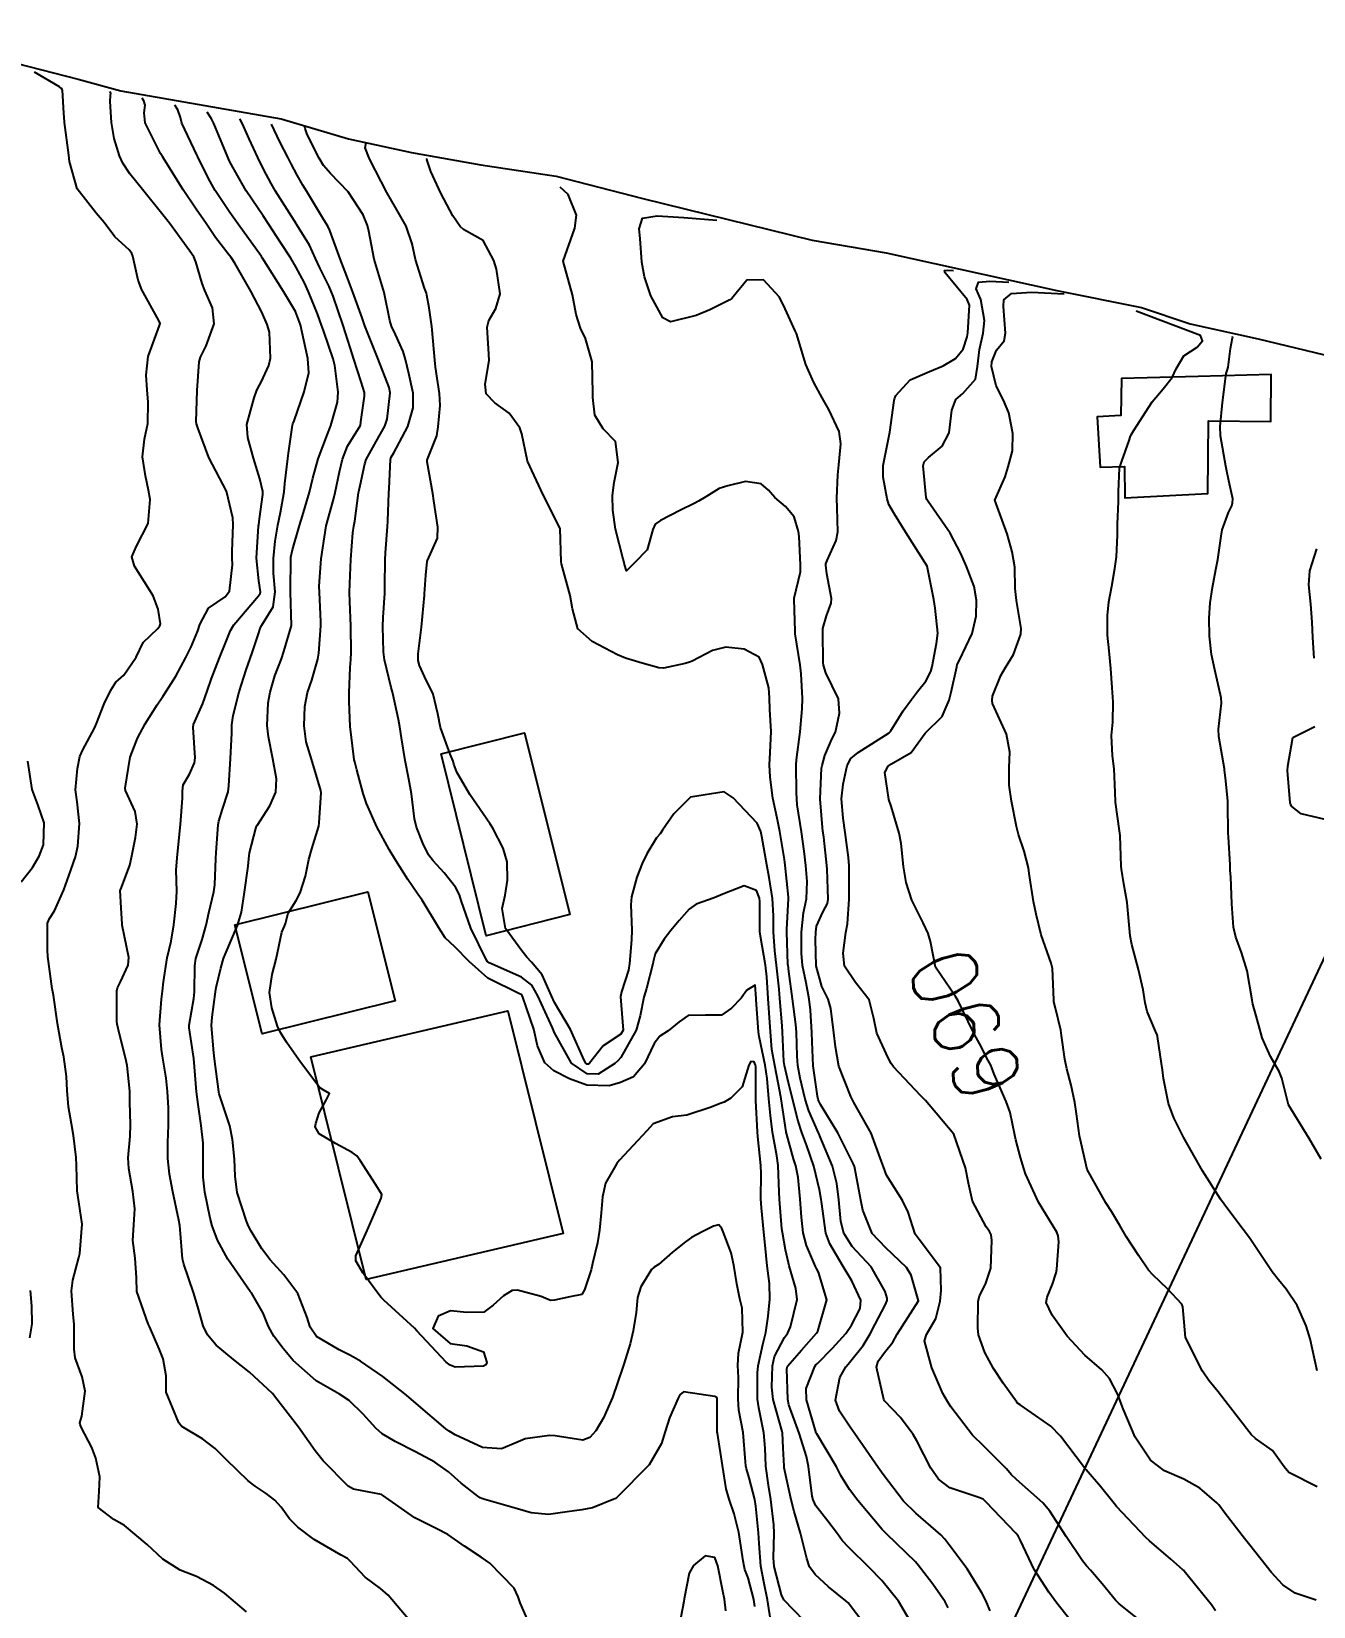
# Model space of a CAD drawing. Header units: metres. Extents: x 292545 to 299085, y 7450245 to 7463078.
# Drawn here: x 294320.8 to 294397.5, y 7462880.9 to 7462975.2 of the extents above; entities that cross this region are included whole.
import ezdxf
from ezdxf.enums import TextEntityAlignment as Align

# ---------------------------------------------------------------- set-up
doc = ezdxf.new("R2010")
doc.units = ezdxf.units.M
doc.linetypes.add('CONTINUO', pattern=[0])
for name, color, linetype in [('Area', 45, 'Continuous'), ('Cotas', 45, 'Continuous'), ('Curvas de Nivel 1m', 11, 'Continuous'), ('Curvas de Nivel 5m', 15, 'Continuous'), ('Edificações', 30, 'Continuous'), ('TEXTO', 45, 'Continuous')]:
    doc.layers.add(name, color=color, linetype=linetype)
doc.styles.add('Style-STANDARD', font='STANDARD.shx')

msp = doc.modelspace()

# ---------------------------------------------------------------- linework, layer by layer
at = {"layer": 'Area'}
msp.add_polyline3d([(294312.422, 7462975.168, 682.785), (294323.569, 7462972.321, 681.556), (294326.113, 7462971.622, 685.704), (294335.716, 7462969.943, 690.825), (294339.75, 7462968.743, 693.686), (294343.506, 7462967.919, 688.724), (294347.668, 7462967.176, 686.043), (294352.173, 7462966.496, 686.904), (294357.372, 7462965.171, 687.955), (294367.499, 7462962.678, 688.274), (294371.928, 7462961.917, 688.694), (294382.145, 7462959.665, 691.824), (294387.219, 7462958.642, 692.166), (294390.123, 7462957.653, 693.816), (294394.2, 7462956.768, 695.415), (294398.169, 7462955.803, 693.973)], dxfattribs=at)
at = {"layer": 'Curvas de Nivel 1m', "flags": 128}
for points, elevation in [([(294333.642, 7462880.54), (294332.316, 7462881.643), (294331.657, 7462882.103), (294330.648, 7462882.65), (294329.666, 7462883.032), (294328.625, 7462883.69), (294327.686, 7462884.57), (294326.341, 7462885.714), (294325.706, 7462886.061), (294324.77, 7462886.791), (294324.828, 7462887.733), (294324.854, 7462888.615), (294324.612, 7462889.737), (294324.387, 7462890.368), (294323.771, 7462891.549), (294323.679, 7462891.751), (294323.669, 7462891.856), (294323.778, 7462892.254), (294323.983, 7462893.747), (294323.806, 7462894.599), (294323.386, 7462895.754), (294323.326, 7462896.257), (294323.322, 7462897.755), (294323.271, 7462898.334), (294323.171, 7462899.757), (294323.243, 7462900.386), (294323.608, 7462901.753), (294323.655, 7462901.993), (294323.793, 7462903.751), (294323.785, 7462903.881), (294323.498, 7462905.747), (294323.467, 7462907.256), (294323.449, 7462907.748), (294323.28, 7462909.054), (294323.16, 7462909.752), (294322.975, 7462910.779), (294322.897, 7462911.757), (294322.862, 7462912.598), (294322.704, 7462913.76), (294322.588, 7462914.311), (294322.322, 7462915.766), (294322.078, 7462917.458), (294322.027, 7462917.771), (294322.013, 7462917.841), (294321.756, 7462919.773), (294321.727, 7462920.156), (294321.73, 7462921.774), (294321.851, 7462922.058), (294322.14, 7462922.519), (294322.705, 7462923.762), (294323.008, 7462924.603), (294323.397, 7462925.752), (294323.547, 7462926.385), (294323.645, 7462927.748), (294323.503, 7462929.037), (294323.412, 7462929.752), (294323.516, 7462931.031), (294323.669, 7462931.749), (294323.835, 7462932.161), (294324.261, 7462932.925), (294324.547, 7462933.459), (294324.657, 7462933.736), (294325.112, 7462934.905), (294325.519, 7462935.728), (294325.825, 7462936.2), (294326.302, 7462936.629), (294327.033, 7462937.709), (294327.445, 7462938.584), (294328.339, 7462939.419), (294328.459, 7462939.571), (294328.485, 7462939.689), (294328.352, 7462940.572), (294328.043, 7462941.378), (294327.848, 7462941.698), (294326.938, 7462943.159), (294326.769, 7462943.714), (294327.045, 7462944.356), (294327.763, 7462945.7), (294327.879, 7462947.15), (294327.771, 7462947.7), (294327.594, 7462948.554), (294327.415, 7462949.706), (294327.525, 7462950.756), (294327.727, 7462951.701), (294327.762, 7462952.967), (294327.689, 7462953.702), (294327.629, 7462954.591), (294327.745, 7462955.702), (294328.429, 7462957.569), (294328.465, 7462957.691), (294328.386, 7462957.862), (294327.372, 7462959.708), (294327.164, 7462960.287), (294326.844, 7462961.716), (294326.771, 7462961.884), (294326.607, 7462962.088), (294325.766, 7462962.874), (294325.119, 7462963.733), (294324.631, 7462964.285), (294323.507, 7462965.751), (294323.039, 7462967.386), (294323.005, 7462967.757), (294322.74, 7462969.712), (294322.737, 7462969.76), (294322.701, 7462970.286), (294322.618, 7462971.658), (294322.573, 7462971.761), (294322.451, 7462971.854), (294320.943, 7462972.73)], 677), ([(294343.635, 7462879.739), (294342.109, 7462881.525), (294341.657, 7462881.932), (294340.733, 7462882.613), (294339.873, 7462883.557), (294339.675, 7462883.73), (294339.306, 7462883.937), (294337.692, 7462884.874), (294336.708, 7462885.595), (294336.219, 7462886.113), (294335.715, 7462886.798), (294335.328, 7462887.215), (294334.823, 7462887.613), (294334.157, 7462888.054), (294333.734, 7462888.375), (294332.434, 7462889.643), (294331.76, 7462890.319), (294331.003, 7462890.9), (294329.772, 7462891.637), (294329.726, 7462891.68), (294329.596, 7462891.86), (294328.839, 7462893.69), (294328.824, 7462894.673), (294328.65, 7462895.692), (294328.418, 7462896.28), (294327.842, 7462897.613), (294327.801, 7462897.7), (294327.758, 7462897.787), (294327.078, 7462899.708), (294327.055, 7462900.528), (294326.981, 7462901.709), (294326.835, 7462902.779), (294326.886, 7462903.71), (294326.961, 7462904.676), (294326.827, 7462905.711), (294326.592, 7462907.078), (294326.563, 7462907.714), (294326.672, 7462909.017), (294326.686, 7462909.713), (294326.663, 7462911.053), (294326.646, 7462911.714), (294326.494, 7462913.25), (294326.405, 7462913.716), (294326.047, 7462915.12), (294325.89, 7462915.722), (294325.873, 7462915.905), (294325.877, 7462917.722), (294325.913, 7462917.894), (294326.088, 7462918.263), (294326.546, 7462919.268), (294326.586, 7462919.715), (294326.204, 7462921.647), (294326.193, 7462921.719), (294326.143, 7462922.682), (294326.087, 7462923.721), (294326.098, 7462923.776), (294326.155, 7462923.914), (294326.646, 7462925.238), (294326.756, 7462925.714), (294327.001, 7462926.902), (294327.098, 7462927.711), (294326.967, 7462928.465), (294326.401, 7462929.717), (294326.373, 7462929.866), (294326.667, 7462931.714), (294327.118, 7462932.849), (294327.572, 7462933.701), (294328.285, 7462934.853), (294328.625, 7462935.351), (294328.853, 7462935.684), (294329.415, 7462936.566), (294330.012, 7462937.673), (294330.114, 7462937.874), (294330.323, 7462938.327), (294330.719, 7462939.284), (294330.846, 7462939.665), (294331.372, 7462940.64), (294332.36, 7462941.31), (294332.628, 7462941.646), (294332.798, 7462943.232), (294332.783, 7462943.644), (294332.778, 7462944.025), (294332.844, 7462945.644), (294332.82, 7462946.047), (294332.433, 7462947.65), (294331.382, 7462949.661), (294330.718, 7462951.43), (294330.655, 7462951.668), (294330.632, 7462951.815), (294330.681, 7462953.667), (294330.809, 7462955.385), (294330.883, 7462955.665), (294331.22, 7462956.34), (294331.699, 7462957.653), (294331.601, 7462958.621), (294331.153, 7462959.661), (294330.993, 7462960.07), (294330.6, 7462961.369), (294330.485, 7462961.671), (294330.256, 7462962.024), (294329.026, 7462963.686), (294328.63, 7462964.191), (294327.413, 7462965.702), (294326.662, 7462966.655), (294326.235, 7462967.283), (294326.041, 7462967.719), (294325.719, 7462968.76), (294325.557, 7462969.727), (294325.473, 7462970.967), (294325.494, 7462971.342), (294325.51, 7462971.467), (294325.487, 7462971.539), (294325.463, 7462971.58)], 678), ([(294350.736, 7462879.429), (294350.019, 7462881.067), (294349.89, 7462881.438), (294349.658, 7462881.955), (294348.197, 7462883.455), (294347.678, 7462883.798), (294346.688, 7462884.475), (294345.698, 7462885.159), (294345.029, 7462885.497), (294343.709, 7462886.168), (294341.775, 7462887.529), (294341.723, 7462887.551), (294340.049, 7462887.878), (294339.728, 7462888.053), (294338.225, 7462889.575), (294337.752, 7462890.172), (294336.748, 7462891.59), (294335.785, 7462892.832), (294335.459, 7462893.275), (294335.192, 7462893.609), (294333.812, 7462894.891), (294332.861, 7462895.64), (294331.831, 7462896.498), (294331.298, 7462897.118), (294331.036, 7462897.658), (294330.717, 7462898.799), (294330.473, 7462899.664), (294329.888, 7462901.355), (294329.815, 7462901.671), (294329.664, 7462903.427), (294329.648, 7462903.674), (294329.598, 7462903.994), (294329.228, 7462905.681), (294329.021, 7462906.752), (294328.933, 7462907.685), (294328.931, 7462908.644), (294328.961, 7462909.685), (294328.972, 7462910.711), (294328.909, 7462911.687), (294328.821, 7462912.488), (294328.64, 7462913.691), (294328.548, 7462914.202), (294328.424, 7462915.694), (294328.543, 7462917.226), (294328.607, 7462917.692), (294328.663, 7462918.265), (294328.9, 7462919.688), (294329.128, 7462920.7), (294329.282, 7462921.683), (294329.42, 7462922.956), (294329.464, 7462923.68), (294329.438, 7462924.953), (294329.481, 7462925.68), (294329.554, 7462926.308), (294329.687, 7462927.678), (294329.807, 7462929.264), (294329.801, 7462929.674), (294329.85, 7462930.05), (294330.233, 7462930.705), (294330.536, 7462931.371), (294330.567, 7462931.667), (294330.443, 7462933.495), (294330.473, 7462933.668), (294331.023, 7462934.925), (294331.283, 7462935.66), (294331.542, 7462936.416), (294332.022, 7462937.653), (294332.107, 7462937.861), (294332.324, 7462938.396), (294332.676, 7462939.306), (294332.875, 7462939.642), (294334.36, 7462941.366), (294334.463, 7462941.518), (294334.474, 7462941.619), (294334.373, 7462942.277), (294334.232, 7462943.622), (294334.361, 7462945.569), (294334.368, 7462945.621), (294334.417, 7462945.984), (294334.608, 7462947.441), (294334.613, 7462947.618), (294334.444, 7462948.384), (294334.062, 7462949.626), (294333.71, 7462950.866), (294333.658, 7462951.632), (294334.099, 7462953.226), (294334.232, 7462953.623), (294334.316, 7462953.812), (294334.511, 7462954.173), (294334.97, 7462955.172), (294335.077, 7462955.615), (294335.009, 7462957.154), (294334.885, 7462957.617), (294334.564, 7462958.356), (294333.899, 7462959.627), (294332.937, 7462961.299), (294332.712, 7462961.639), (294332.604, 7462961.781), (294331.788, 7462962.826), (294331.215, 7462963.661), (294330.636, 7462964.52), (294329.842, 7462965.678), (294328.672, 7462967.578), (294328.602, 7462967.691), (294328.497, 7462967.869), (294327.573, 7462969.701), (294327.52, 7462970.296), (294327.577, 7462970.75), (294327.502, 7462971.008), (294327.403, 7462971.17)], 679), ([(294365.05, 7462879.837), (294364.833, 7462881.258), (294364.599, 7462882.325), (294364.418, 7462883.263), (294364.322, 7462884.636), (294364.295, 7462885.264), (294364.13, 7462886.854), (294364.06, 7462887.267), (294363.736, 7462888.549), (294363.56, 7462889.092), (294363.522, 7462889.273), (294363.5, 7462889.52), (294363.373, 7462891.276), (294363.114, 7462892.608), (294363.059, 7462893.281), (294363.097, 7462894.571), (294363.056, 7462895.281), (294363.079, 7462896.026), (294363.35, 7462897.277), (294363.298, 7462898.719), (294363.171, 7462899.28), (294362.987, 7462900.173), (294362.811, 7462901.286), (294362.646, 7462902.035), (294362.176, 7462903.296), (294362.098, 7462903.48), (294361.917, 7462903.702), (294361.585, 7462903.634), (294360.949, 7462903.31), (294360.281, 7462902.945), (294359.907, 7462902.685), (294359.147, 7462902.081), (294358.292, 7462901.336), (294358.046, 7462901.183), (294357.888, 7462901.042), (294357.233, 7462899.989), (294357.052, 7462899.352), (294356.96, 7462898.459), (294356.781, 7462897.356), (294356.598, 7462896.591), (294356.216, 7462895.364), (294355.801, 7462894.129), (294355.608, 7462893.558), (294355.539, 7462893.373), (294355.006, 7462892.152), (294354.552, 7462891.382), (294354.186, 7462890.967), (294353.764, 7462890.816), (294352.117, 7462891.066), (294351.768, 7462891.095), (294350.314, 7462890.885), (294349.761, 7462890.656), (294348.9, 7462890.304), (294347.757, 7462890.377), (294346.12, 7462891.133), (294345.771, 7462891.344), (294345.564, 7462891.492), (294343.788, 7462893.019), (294343.216, 7462893.516), (294341.809, 7462894.622), (294340.454, 7462895.551), (294340.05, 7462895.782), (294339.826, 7462895.9), (294339.177, 7462896.219), (294337.837, 7462897.029), (294337.454, 7462897.584), (294337.274, 7462898.16), (294336.719, 7462899.591), (294335.88, 7462900.715), (294335.05, 7462901.613), (294334.556, 7462902.277), (294333.91, 7462903.332), (294333.75, 7462903.632), (294333.629, 7462903.922), (294333.076, 7462905.639), (294332.969, 7462906.618), (294332.927, 7462907.64), (294332.796, 7462908.82), (294332.636, 7462909.643), (294332.011, 7462911.554), (294331.987, 7462911.65), (294331.981, 7462911.682), (294331.731, 7462913.653), (294331.686, 7462914.004), (294331.55, 7462915.655), (294331.576, 7462916.14), (294331.787, 7462917.653), (294331.824, 7462917.914), (294332.097, 7462919.077), (294332.228, 7462919.522), (294332.27, 7462919.648), (294332.362, 7462919.903), (294333.1, 7462921.635), (294333.331, 7462922.436), (294333.516, 7462923.63), (294333.729, 7462925.187), (294333.773, 7462925.626), (294333.821, 7462925.982), (294334.2, 7462927.434), (294334.247, 7462927.574), (294334.268, 7462927.619), (294335.028, 7462928.798), (294335.402, 7462929.608), (294335.431, 7462930.408), (294335.22, 7462931.61), (294334.953, 7462932.923), (294334.872, 7462933.614), (294334.941, 7462934.959), (294335.053, 7462935.612), (294335.33, 7462936.583), (294335.731, 7462937.606), (294335.881, 7462938.043), (294336.328, 7462939.6), (294336.279, 7462941.601), (294336.276, 7462941.69), (294336.289, 7462943.601), (294336.3, 7462943.695), (294336.398, 7462944.126), (294336.813, 7462945.594), (294336.987, 7462946.16), (294337.402, 7462947.585), (294337.607, 7462948.421), (294337.929, 7462949.578), (294338.478, 7462951.058), (294338.628, 7462951.422), (294338.684, 7462951.568), (294339.084, 7462952.977), (294339.132, 7462953.564), (294338.921, 7462955.172), (294338.818, 7462955.567), (294338.541, 7462956.382), (294338.24, 7462957.265), (294338.137, 7462957.576), (294337.891, 7462958.252), (294337.353, 7462959.588), (294337.112, 7462960.116), (294336.598, 7462961.073), (294336.283, 7462961.603), (294335.678, 7462962.543), (294334.982, 7462963.616), (294334.63, 7462964.125), (294333.62, 7462965.63), (294332.67, 7462967.321), (294332.565, 7462967.535), (294332.515, 7462967.642), (294331.982, 7462968.947), (294331.688, 7462969.655), (294331.542, 7462969.943), (294331.293, 7462970.34)], 681), ([(294367.625, 7462879.377), (294365.803, 7462881.248), (294365.656, 7462881.557), (294365.22, 7462883.255), (294365.174, 7462883.762), (294365.233, 7462885.255), (294365.213, 7462885.749), (294365.022, 7462887.257), (294364.875, 7462888.115), (294364.726, 7462889.26), (294364.688, 7462890.332), (294364.613, 7462891.262), (294364.299, 7462892.754), (294364.229, 7462893.266), (294364.228, 7462894.847), (294364.267, 7462895.265), (294364.55, 7462896.545), (294364.733, 7462897.261), (294364.869, 7462898.244), (294364.966, 7462899.259), (294364.936, 7462900.2), (294364.805, 7462901.261), (294364.68, 7462902.487), (294364.601, 7462903.263), (294364.459, 7462904.734), (294364.435, 7462905.265), (294364.439, 7462906.782), (294364.421, 7462907.265), (294364.251, 7462908.997), (294364.228, 7462909.268), (294364.124, 7462911.146), (294364.121, 7462911.269), (294364.116, 7462913.184), (294364.109, 7462913.269), (294364.035, 7462913.46), (294363.822, 7462913.485), (294363.701, 7462913.273), (294363.315, 7462911.975), (294362.624, 7462911.284), (294362.224, 7462911.064), (294362, 7462910.97), (294361.447, 7462910.747), (294359.993, 7462910.284), (294359.136, 7462910.184), (294357.987, 7462909.754), (294357.593, 7462909.346), (294355.965, 7462907.575), (294355.872, 7462907.463), (294355.802, 7462907.372), (294355.124, 7462906.2), (294354.945, 7462905.38), (294354.869, 7462904.435), (294354.77, 7462903.381), (294354.655, 7462902.633), (294354.357, 7462901.385), (294354.26, 7462901.014), (294353.869, 7462899.808), (294353.71, 7462899.546), (294352.989, 7462899.399), (294352.07, 7462899.199), (294351.861, 7462899.179), (294351.692, 7462899.244), (294351.273, 7462899.419), (294349.868, 7462899.8), (294349.54, 7462899.771), (294349.02, 7462899.448), (294348.406, 7462898.906), (294347.853, 7462898.482), (294346.833, 7462898.456), (294345.854, 7462898.55), (294345.102, 7462898.246), (294344.802, 7462897.5), (294345.834, 7462896.61), (294346.823, 7462896.466), (294347.829, 7462896.101), (294348.029, 7462895.458), (294347.961, 7462895.319), (294347.82, 7462895.239), (294346.121, 7462895.183), (294345.82, 7462895.298), (294345.593, 7462895.492), (294343.841, 7462897.36), (294343.691, 7462897.512), (294341.859, 7462899.188), (294341.692, 7462899.363), (294341.554, 7462899.535), (294340.596, 7462900.836), (294340.178, 7462901.556), (294340.188, 7462901.848), (294340.932, 7462903.545), (294341.707, 7462905.31), (294341.733, 7462905.533), (294341.377, 7462906.103), (294340.45, 7462907.553), (294340.241, 7462907.831), (294339.968, 7462908.033), (294338.963, 7462908.58), (294337.979, 7462909.168), (294337.744, 7462909.582), (294337.783, 7462909.785), (294337.995, 7462910.412), (294338.4, 7462911.183), (294338.611, 7462911.571), (294338.222, 7462911.783), (294338.016, 7462911.933), (294336.768, 7462913.593), (294336.043, 7462914.639), (294335.673, 7462915.229), (294335.492, 7462915.608), (294335.154, 7462916.699), (294335.009, 7462917.616), (294335.177, 7462918.697), (294335.418, 7462919.61), (294335.758, 7462921.244), (294335.918, 7462921.602), (294335.971, 7462921.756), (294336.134, 7462922.369), (294336.606, 7462923.135), (294336.845, 7462923.593), (294337.167, 7462924.585), (294337.373, 7462925.588), (294337.545, 7462926.224), (294337.964, 7462927.582), (294337.997, 7462927.79), (294338.113, 7462929.581), (294338.094, 7462929.711), (294337.525, 7462931.587), (294337.218, 7462932.631), (294337.088, 7462933.592), (294337.129, 7462934.747), (294337.291, 7462935.59), (294337.555, 7462936.333), (294337.905, 7462937.584), (294337.962, 7462937.94), (294338.095, 7462939.582), (294338.097, 7462939.831), (294337.999, 7462941.584), (294337.995, 7462941.957), (294338.105, 7462943.583), (294338.413, 7462945.57), (294338.851, 7462947.143), (294338.946, 7462947.565), (294339.204, 7462948.81), (294339.384, 7462949.561), (294339.693, 7462950.336), (294340.44, 7462951.55), (294340.456, 7462951.577), (294340.485, 7462951.797), (294340.709, 7462953.34), (294340.696, 7462953.548), (294340.512, 7462954.181), (294340.068, 7462955.555), (294339.844, 7462956.253), (294339.416, 7462957.561), (294338.822, 7462959.324), (294338.727, 7462959.569), (294338.586, 7462959.891), (294338.028, 7462961.009), (294337.772, 7462961.582), (294337.402, 7462962.38), (294336.643, 7462963.6), (294336.623, 7462963.629), (294335.37, 7462965.613), (294335.109, 7462966.067), (294334.666, 7462966.933), (294334.318, 7462967.624), (294333.797, 7462968.742), (294333.401, 7462969.633), (294333.233, 7462969.93)], 682), ([(294371.083, 7462879.185), (294369.651, 7462881.067), (294369.514, 7462881.202), (294368.471, 7462882.028), (294367.668, 7462882.767), (294367.337, 7462883.233), (294367.185, 7462883.731), (294366.79, 7462885.239), (294366.426, 7462886.533), (294366.239, 7462887.245), (294365.827, 7462889.164), (294365.817, 7462889.249), (294365.759, 7462890.333), (294365.714, 7462891.251), (294365.701, 7462891.324), (294365.16, 7462893.256), (294365.079, 7462893.978), (294365.118, 7462895.257), (294365.247, 7462895.831), (294365.839, 7462896.968), (294365.959, 7462897.131), (294366.043, 7462897.248), (294366.21, 7462897.608), (294366.597, 7462899.239), (294366.518, 7462899.888), (294366.125, 7462901.247), (294366.076, 7462901.428), (294365.903, 7462902.221), (294365.719, 7462903.252), (294365.692, 7462903.476), (294365.542, 7462905.254), (294365.521, 7462905.672), (294365.455, 7462907.255), (294365.377, 7462907.848), (294365.132, 7462909.259), (294365.002, 7462910.251), (294364.911, 7462911.261), (294364.81, 7462912.473), (294364.684, 7462913.263), (294364.325, 7462914.993), (294364.283, 7462915.268), (294364.149, 7462917.192), (294364.147, 7462917.269), (294364.085, 7462918.07), (294363.597, 7462917.758), (294363.244, 7462917.278), (294362.675, 7462916.683), (294362.068, 7462916.268), (294361.104, 7462916.268), (294360.067, 7462916.237), (294359.531, 7462915.855), (294358.87, 7462915.332), (294358.374, 7462915.012), (294358.045, 7462914.57), (294357.465, 7462913.349), (294356.798, 7462912.581), (294356.016, 7462912.225), (294355.354, 7462912.035), (294354.013, 7462912.081), (294352.973, 7462912.446), (294352.026, 7462912.922), (294351.494, 7462913.418), (294351.056, 7462914.437), (294350.829, 7462915.428), (294350.182, 7462917.338), (294350.138, 7462917.439), (294350.118, 7462917.474), (294350.084, 7462917.501), (294349.981, 7462917.544), (294348.093, 7462918.48), (294346.97, 7462919.471), (294346.112, 7462920.362), (294345.53, 7462920.902), (294345.157, 7462921.494), (294344.148, 7462923.159), (294343.894, 7462923.513), (294343.292, 7462924.388), (294342.574, 7462925.526), (294342.183, 7462926.176), (294341.439, 7462927.538), (294340.826, 7462928.935), (294340.626, 7462929.546), (294340.237, 7462930.963), (294340.119, 7462931.429), (294340.091, 7462931.552), (294340.064, 7462931.734), (294339.84, 7462933.556), (294339.784, 7462935.053), (294339.792, 7462935.558), (294339.835, 7462937.084), (294339.877, 7462937.557), (294339.899, 7462937.976), (294339.877, 7462939.557), (294339.828, 7462941.029), (294339.811, 7462941.558), (294339.82, 7462942.109), (294339.889, 7462943.558), (294340, 7462945.147), (294340.061, 7462945.554), (294340.117, 7462945.852), (294340.351, 7462947.551), (294340.361, 7462947.623), (294340.44, 7462947.99), (294340.718, 7462949.288), (294340.808, 7462949.547), (294341.399, 7462950.616), (294341.924, 7462951.536), (294342.065, 7462951.956), (294342.238, 7462953.533), (294342.185, 7462953.856), (294341.518, 7462955.54), (294340.845, 7462957.252), (294340.727, 7462957.548), (294340.558, 7462958.016), (294339.995, 7462959.556), (294339.638, 7462960.509), (294339.255, 7462961.563), (294338.62, 7462963.247), (294338.527, 7462963.477), (294338.477, 7462963.572), (294338.216, 7462963.99), (294337.246, 7462965.591), (294337.019, 7462965.957), (294336.663, 7462966.568), (294336.312, 7462967.246), (294336.128, 7462967.605), (294335.641, 7462968.569), (294335.133, 7462969.62)], 683), ([(294373.629, 7462879.542), (294372.659, 7462881.17), (294371.665, 7462882.411), (294370.916, 7462883.188), (294369.685, 7462884.395), (294369.296, 7462884.813), (294369.006, 7462885.21), (294368.445, 7462885.954), (294367.719, 7462886.881), (294367.553, 7462887.232), (294367.496, 7462887.461), (294367.278, 7462889.235), (294367.16, 7462889.828), (294366.72, 7462891.241), (294366.109, 7462892.928), (294366.038, 7462893.248), (294365.978, 7462895.082), (294366.028, 7462895.248), (294366.854, 7462896.213), (294367.764, 7462897.231), (294367.844, 7462897.338), (294368.369, 7462899.215), (294367.879, 7462900.87), (294367.763, 7462901.103), (294367.706, 7462901.223), (294367.151, 7462902.477), (294366.962, 7462903.234), (294366.863, 7462904.176), (294366.772, 7462905.237), (294366.652, 7462906.54), (294366.515, 7462907.242), (294366.39, 7462907.666), (294365.982, 7462909.122), (294365.95, 7462909.25), (294365.947, 7462909.287), (294365.64, 7462911.254), (294365.572, 7462911.692), (294365.261, 7462913.258), (294365.093, 7462914.209), (294364.997, 7462915.261), (294364.917, 7462916.409), (294364.863, 7462917.262), (294364.793, 7462918.563), (294364.713, 7462919.264), (294364.397, 7462920.99), (294364.368, 7462921.268), (294364.356, 7462923.062), (294364.337, 7462923.268), (294364.157, 7462923.725), (294363.435, 7462924.003), (294362.155, 7462923.514), (294361.625, 7462923.298), (294360.555, 7462922.906), (294360.142, 7462922.619), (294359.532, 7462921.926), (294359.044, 7462921.331), (294358.635, 7462920.818), (294358.109, 7462919.931), (294357.979, 7462919.467), (294357.954, 7462919.341), (294357.577, 7462917.856), (294357.426, 7462917.347), (294357.193, 7462916.222), (294356.963, 7462915.356), (294356.036, 7462913.727), (294355.868, 7462913.539), (294355.681, 7462913.374), (294354.68, 7462912.726), (294354.023, 7462912.746), (294353.101, 7462913.399), (294352.051, 7462915.252), (294352.007, 7462915.366), (294351.996, 7462915.411), (294351.957, 7462915.509), (294351.072, 7462917.425), (294350.715, 7462918.056), (294350.094, 7462918.545), (294348.164, 7462919.398), (294348.103, 7462919.429), (294348.07, 7462919.46), (294348.006, 7462919.559), (294347.064, 7462921.471), (294346.49, 7462923.135), (294346.382, 7462923.478), (294346.157, 7462923.92), (294345.462, 7462924.787), (294344.814, 7462925.5), (294344.541, 7462925.869), (294344.189, 7462926.558), (294343.812, 7462927.514), (294343.696, 7462928.027), (294343.512, 7462929.517), (294343.361, 7462930.389), (294343.13, 7462931.521), (294342.91, 7462932.877), (294342.816, 7462933.525), (294342.733, 7462933.979), (294342.401, 7462935.528), (294342.378, 7462935.613), (294342.296, 7462935.881), (294341.89, 7462937.534), (294341.833, 7462938.022), (294341.802, 7462939.535), (294341.812, 7462940.071), (294341.91, 7462941.535), (294341.929, 7462941.974), (294341.949, 7462943.534), (294341.968, 7462943.956), (294342.085, 7462945.533), (294342.105, 7462945.844), (294342.168, 7462947.533), (294342.176, 7462947.793), (294342.254, 7462949.532), (294342.308, 7462949.688), (294342.467, 7462949.939), (294343.289, 7462951.518), (294343.613, 7462952.632), (294343.613, 7462953.513), (294343.355, 7462954.683), (294343.155, 7462955.521), (294343.022, 7462956.007), (294342.548, 7462957.034), (294342.326, 7462957.532), (294342.226, 7462957.864), (294341.887, 7462959.537), (294341.589, 7462960.539), (294341.28, 7462961.543), (294340.959, 7462963.207), (294340.884, 7462963.547), (294340.632, 7462964.184), (294339.715, 7462965.559), (294338.664, 7462966.661), (294338.244, 7462967.151), (294337.982, 7462967.58), (294337.28, 7462968.998), (294337.15, 7462969.364), (294337.128, 7462969.449), (294337.133, 7462969.48)], 684), ([(294378.159, 7462880.591), (294377.929, 7462881.106), (294377.847, 7462881.3), (294377.659, 7462881.675), (294376.779, 7462883.119), (294375.687, 7462884.561), (294375.437, 7462884.88), (294375.2, 7462885.137), (294373.712, 7462886.444), (294372.967, 7462887.168), (294371.739, 7462888.749), (294371.441, 7462889.183), (294370.725, 7462890.224), (294370.047, 7462891.197), (294369.777, 7462891.601), (294369.135, 7462892.558), (294368.886, 7462893.214), (294369.163, 7462894.566), (294369.512, 7462895.205), (294369.647, 7462895.371), (294369.818, 7462895.556), (294370.548, 7462896.477), (294370.974, 7462897.189), (294371.268, 7462897.766), (294371.86, 7462898.898), (294371.988, 7462899.178), (294371.994, 7462899.308), (294371.868, 7462899.71), (294371.039, 7462901.188), (294369.901, 7462902.416), (294369.389, 7462903.205), (294369.222, 7462903.905), (294369.098, 7462905.208), (294368.972, 7462906.186), (294368.724, 7462907.212), (294367.981, 7462908.984), (294367.909, 7462909.148), (294367.874, 7462909.222), (294367.301, 7462910.535), (294367.087, 7462911.234), (294366.77, 7462912.49), (294366.642, 7462913.241), (294366.605, 7462913.808), (294366.555, 7462915.242), (294366.516, 7462915.702), (294366.324, 7462917.246), (294366.097, 7462918.877), (294366.053, 7462919.25), (294366.048, 7462919.306), (294365.978, 7462921.251), (294365.979, 7462921.398), (294366.08, 7462923.251), (294366.078, 7462923.326), (294365.885, 7462925.253), (294365.847, 7462925.583), (294365.572, 7462927.256), (294365.393, 7462928.07), (294365.146, 7462929.261), (294364.98, 7462930.518), (294364.944, 7462931.263), (294364.993, 7462932.002), (294365.05, 7462933.258), (294364.97, 7462934.572), (294364.948, 7462935.26), (294364.901, 7462935.863), (294364.531, 7462937.267), (294364.319, 7462937.703), (294363.424, 7462938.181), (294362.328, 7462938.293), (294361.535, 7462938.092), (294360.315, 7462937.462), (294360.215, 7462937.42), (294359.895, 7462937.324), (294358.606, 7462937.041), (294358.31, 7462937.066), (294357.318, 7462937.35), (294356.317, 7462937.646), (294355.849, 7462937.838), (294354.332, 7462938.649), (294353.463, 7462939.399), (294353.161, 7462940.596), (294353.019, 7462941.403), (294352.502, 7462943.289), (294352.482, 7462943.409), (294352.413, 7462945.41), (294351.39, 7462947.42), (294350.463, 7462949.43), (294350.113, 7462951.069), (294350, 7462951.437), (294349.362, 7462952.317), (294348.498, 7462952.936), (294347.986, 7462953.465), (294347.933, 7462954.045), (294348.155, 7462955.464), (294348.154, 7462955.846), (294348.047, 7462957.465), (294348.152, 7462957.869), (294348.564, 7462958.579), (294348.815, 7462959.456), (294348.595, 7462960.936), (294348.442, 7462961.452), (294347.797, 7462962.644), (294346.621, 7462963.308), (294346.432, 7462963.482), (294345.984, 7462964.135), (294345.271, 7462965.494), (294344.666, 7462966.792), (294344.491, 7462967.323), (294344.443, 7462967.503), (294344.453, 7462967.56)], 686), ([(294383.625, 7462879.19), (294382.148, 7462881.055), (294381.659, 7462881.709), (294380.779, 7462883.069), (294379.966, 7462884.801), (294379.821, 7462885.079), (294379.695, 7462885.248), (294377.904, 7462887.107), (294377.816, 7462887.201), (294377.725, 7462887.283), (294377.464, 7462887.374), (294375.731, 7462887.963), (294375.068, 7462888.471), (294374.601, 7462889.147), (294373.767, 7462890.765), (294373.545, 7462891.153), (294372.792, 7462892.174), (294371.836, 7462893.179), (294371.816, 7462893.203), (294371.794, 7462893.246), (294371.35, 7462895.185), (294371.452, 7462895.55), (294371.826, 7462896.057), (294372.318, 7462896.69), (294372.59, 7462897.169), (294373.863, 7462899.15), (294373.424, 7462900.702), (294373.147, 7462901.161), (294371.9, 7462902.323), (294371.094, 7462903.188), (294370.535, 7462904.586), (294370.416, 7462905.195), (294370.051, 7462907.11), (294370.024, 7462907.199), (294369.964, 7462907.339), (294369.042, 7462909.209), (294368, 7462910.911), (294367.896, 7462911.115), (294367.863, 7462911.222), (294367.819, 7462911.409), (294367.562, 7462913.227), (294367.495, 7462914.676), (294367.485, 7462915.229), (294367.395, 7462916.559), (294367.323, 7462917.231), (294367.131, 7462918.191), (294366.914, 7462919.238), (294366.853, 7462919.981), (294366.865, 7462921.239), (294366.987, 7462922.39), (294367.15, 7462923.235), (294367.2, 7462924.271), (294367.114, 7462925.236), (294367.019, 7462926.075), (294366.86, 7462927.24), (294366.608, 7462928.853), (294366.571, 7462929.245), (294366.564, 7462929.583), (294366.533, 7462931.246), (294366.553, 7462931.553), (294366.772, 7462933.235), (294366.905, 7462934.613), (294366.911, 7462935.234), (294366.837, 7462936.706), (294366.772, 7462937.235), (294366.486, 7462939.093), (294366.472, 7462939.239), (294366.424, 7462941.177), (294366.427, 7462941.239), (294366.796, 7462942.818), (294366.808, 7462943.236), (294366.711, 7462944.935), (294366.689, 7462945.237), (294366.422, 7462946.103), (294365.909, 7462946.729), (294365.27, 7462947.257), (294364.875, 7462947.701), (294364.441, 7462948.08), (294363.504, 7462948.218), (294362.44, 7462947.959), (294361.938, 7462947.794), (294361.136, 7462947.303), (294360.695, 7462947.043), (294360.429, 7462946.898), (294359.613, 7462946.51), (294358.418, 7462945.893), (294358.093, 7462945.666), (294357.968, 7462945.344), (294357.616, 7462944.127), (294356.865, 7462943.355), (294356.626, 7462943.112), (294356.378, 7462942.863), (294356.262, 7462943.242), (294356.243, 7462943.362), (294356.188, 7462943.561), (294355.723, 7462945.37), (294355.56, 7462946.509), (294355.538, 7462947.373), (294355.652, 7462948.165), (294355.884, 7462949.369), (294355.718, 7462950.614), (294354.978, 7462951.375), (294354.491, 7462952.192), (294354.375, 7462953.255), (294354.362, 7462953.382), (294354.364, 7462953.523), (294354.335, 7462955.383), (294353.937, 7462956.779), (294353.634, 7462957.394), (294353.38, 7462958.216), (294353.158, 7462959.401), (294352.603, 7462961.41), (294353.295, 7462963.4), (294353.393, 7462964.161), (294352.9, 7462965.406), (294352.423, 7462965.85)], 687), ([(294387.632, 7462879.611), (294385.882, 7462881.008), (294385.655, 7462881.231), (294384.864, 7462882.221), (294384.158, 7462883.033), (294383.921, 7462883.282), (294383.678, 7462883.586), (294382.695, 7462885.05), (294381.716, 7462886.572), (294381.305, 7462887.064), (294379.737, 7462888.465), (294379.417, 7462888.763), (294379.133, 7462889.089), (294377.763, 7462890.478), (294377.097, 7462891.117), (294375.79, 7462892.804), (294375.59, 7462893.132), (294375.327, 7462893.606), (294374.664, 7462895.141), (294374.226, 7462896.757), (294374.332, 7462897.145), (294374.899, 7462898.093), (294375.163, 7462899.137), (294375.229, 7462899.776), (294375.17, 7462901.137), (294373.908, 7462902.822), (294373.656, 7462903.154), (294373.234, 7462904.469), (294372.895, 7462905.166), (294371.956, 7462906.688), (294371.758, 7462907.182), (294371.655, 7462907.494), (294371.025, 7462909.19), (294370.001, 7462911.034), (294369.906, 7462911.201), (294369.813, 7462911.395), (294369.094, 7462913.209), (294368.898, 7462914.358), (294368.803, 7462915.212), (294368.615, 7462916.667), (294368.451, 7462917.216), (294368.084, 7462917.979), (294367.747, 7462919.225), (294367.695, 7462920.803), (294367.708, 7462921.226), (294367.766, 7462921.588), (294368.141, 7462922.44), (294368.415, 7462922.951), (294368.462, 7462923.217), (294368.387, 7462925.001), (294368.375, 7462925.218), (294368.19, 7462926.925), (294368.158, 7462927.186), (294368.155, 7462927.221), (294368.146, 7462927.269), (294367.969, 7462929.224), (294368.064, 7462931.046), (294368.094, 7462931.222), (294368.249, 7462931.821), (294368.684, 7462932.79), (294368.897, 7462933.214), (294369.139, 7462934.353), (294369.068, 7462935.212), (294368.308, 7462936.761), (294368.173, 7462937.221), (294368.158, 7462937.379), (294368.127, 7462939.222), (294368.145, 7462939.422), (294368.352, 7462940.17), (294368.637, 7462940.94), (294368.648, 7462941.217), (294368.378, 7462942.702), (294368.309, 7462943.221), (294368.31, 7462943.294), (294368.387, 7462943.49), (294368.94, 7462944.679), (294369.032, 7462945.214), (294368.987, 7462946.654), (294368.975, 7462947.215), (294369.042, 7462948.619), (294369.102, 7462949.214), (294369.214, 7462950.47), (294369.104, 7462951.214), (294368.496, 7462952.537), (294368.099, 7462953.224), (294367.593, 7462954.153), (294367.114, 7462955.234), (294366.551, 7462957.077), (294366.51, 7462957.198), (294366.488, 7462957.241), (294365.874, 7462958.559), (294365.533, 7462959.256), (294364.588, 7462960.294), (294363.597, 7462960.27), (294362.774, 7462959.288), (294362.686, 7462959.175), (294362.571, 7462959.102), (294361.364, 7462958.502), (294360.562, 7462958.17), (294359.013, 7462957.789), (294358.56, 7462958.026), (294357.834, 7462959.347), (294357.466, 7462960.475), (294357.303, 7462961.353), (294357.203, 7462962.769), (294357.142, 7462963.355), (294357.35, 7462963.993), (294358.226, 7462964.14), (294359.811, 7462964.026), (294361.783, 7462963.87)], 688), ([(294391.648, 7462880.601), (294391.403, 7462880.944), (294390.62, 7462881.913), (294389.767, 7462882.969), (294389.727, 7462883.023), (294389.674, 7462883.077), (294388.972, 7462883.685), (294387.691, 7462884.783), (294387.47, 7462884.992), (294385.72, 7462886.843), (294385.583, 7462887.012), (294384.753, 7462888.045), (294383.891, 7462889.038), (294383.825, 7462889.12), (294383.746, 7462889.236), (294382.372, 7462891.054), (294381.779, 7462891.646), (294379.946, 7462892.924), (294379.792, 7462893.027), (294379.767, 7462893.054), (294379.744, 7462893.081), (294378.931, 7462894.22), (294378.353, 7462895.102), (294377.827, 7462896.065), (294377.453, 7462897.114), (294377.413, 7462897.548), (294377.427, 7462899.114), (294377.514, 7462899.466), (294377.873, 7462900.148), (294378.201, 7462901.105), (294378.25, 7462902.763), (294378.208, 7462903.106), (294378.115, 7462903.307), (294377.918, 7462903.593), (294377.102, 7462905.118), (294376.86, 7462906.21), (294376.68, 7462907.123), (294375.983, 7462909.13), (294374.283, 7462911.147), (294374.007, 7462911.442), (294372.376, 7462913.175), (294372.231, 7462913.373), (294372.038, 7462913.718), (294371.374, 7462915.187), (294371.193, 7462916.058), (294370.91, 7462917.192), (294370.088, 7462918.219), (294369.437, 7462919.207), (294369.344, 7462919.974), (294369.513, 7462921.206), (294369.604, 7462921.732), (294369.709, 7462923.204), (294369.706, 7462923.656), (294369.704, 7462925.205), (294369.671, 7462925.712), (294369.479, 7462927.207), (294369.357, 7462928.057), (294369.26, 7462929.21), (294369.345, 7462930.096), (294369.601, 7462931.206), (294369.815, 7462931.636), (294370.251, 7462932), (294372.097, 7462933.172), (294372.185, 7462933.25), (294372.266, 7462933.39), (294372.953, 7462934.493), (294373.444, 7462935.158), (294373.811, 7462935.642), (294374.304, 7462936.264), (294374.609, 7462936.848), (294374.683, 7462937.146), (294374.948, 7462938.53), (294375.025, 7462939.143), (294374.863, 7462940.637), (294374.771, 7462941.146), (294374.383, 7462943.15), (294373.102, 7462945.163), (294372.424, 7462946.262), (294372.093, 7462946.839), (294371.978, 7462947.177), (294371.745, 7462948.48), (294371.756, 7462949.18), (294371.858, 7462949.783), (294372.153, 7462951.175), (294372.397, 7462953.066), (294372.416, 7462953.171), (294372.505, 7462953.371), (294373.366, 7462954.31), (294374.52, 7462954.817), (294375.341, 7462955.138), (294376.078, 7462955.579), (294376.538, 7462956.137), (294376.774, 7462956.893), (294376.806, 7462957.117), (294376.909, 7462958.777), (294376.78, 7462959.118), (294375.45, 7462960.712), (294375.427, 7462960.864), (294375.626, 7462960.881), (294375.963, 7462960.86)], 689), ([(294397.734, 7462888.011), (294396.038, 7462888.887), (294395.746, 7462889.225), (294395.044, 7462890.189), (294394.044, 7462890.916), (294393.766, 7462891.148), (294392.396, 7462892.934), (294391.801, 7462893.705), (294391.241, 7462894.382), (294390.854, 7462894.954), (294389.843, 7462896.96), (294389.688, 7462898.79), (294389.616, 7462898.964), (294388.765, 7462899.87), (294387.88, 7462900.705), (294387.622, 7462900.993), (294387.046, 7462901.848), (294386.301, 7462903.006), (294385.919, 7462903.662), (294385.412, 7462904.502), (294385.079, 7462905.019), (294383.953, 7462907.03), (294383.497, 7462909.037), (294383.312, 7462910.356), (294383.221, 7462911.042), (294382.998, 7462912.066), (294382.751, 7462913.049), (294382.626, 7462913.638), (294382.422, 7462915.054), (294382.376, 7462915.375), (294382.069, 7462916.691), (294381.968, 7462917.061), (294381.954, 7462917.182), (294381.874, 7462919.062), (294381.794, 7462919.375), (294381.195, 7462921.069), (294380.901, 7462922.306), (294380.741, 7462923.074), (294380.49, 7462924.755), (294380.456, 7462925.077), (294380.183, 7462926.092), (294379.846, 7462927.083), (294379.732, 7462927.552), (294379.431, 7462929.088), (294379.288, 7462930.034), (294379.281, 7462931.09), (294379.331, 7462932.01), (294379.129, 7462933.091), (294378.29, 7462934.934), (294378.263, 7462935.1), (294378.296, 7462935.37), (294378.794, 7462936.609), (294379.061, 7462937.093), (294379.539, 7462937.87), (294379.996, 7462939.083), (294380.002, 7462939.419), (294379.724, 7462941.086), (294379.653, 7462941.804), (294379.619, 7462943.088), (294379.478, 7462944.008), (294379.175, 7462945.092), (294378.433, 7462947.1), (294379.043, 7462948.498), (294379.228, 7462949.092), (294379.492, 7462950.065), (294379.512, 7462951.09), (294379.262, 7462952.326), (294378.942, 7462953.096), (294378.511, 7462953.954), (294378.226, 7462955.103), (294378.244, 7462955.386), (294378.538, 7462956.089), (294378.988, 7462956.654), (294379.077, 7462957.095), (294378.96, 7462958.705), (294378.97, 7462959.096), (294379.423, 7462959.479), (294380.635, 7462959.56), (294382.583, 7462959.45)], 691), ([(294397.718, 7462894.967), (294397.302, 7462896.875), (294397.075, 7462897.654), (294396.531, 7462898.883), (294395.873, 7462899.866), (294395.405, 7462900.424), (294395.035, 7462900.903), (294393.908, 7462902.578), (294393.67, 7462902.922), (294392.923, 7462903.93), (294392.155, 7462904.938), (294391.936, 7462905.248), (294390.868, 7462906.951), (294389.976, 7462908.502), (294389.725, 7462908.964), (294389.14, 7462910.118), (294388.83, 7462910.978), (294388.536, 7462912.472), (294388.466, 7462912.984), (294388.414, 7462913.362), (294388.175, 7462914.988), (294388.149, 7462915.084), (294388.056, 7462915.309), (294387.551, 7462916.478), (294387.429, 7462916.996), (294387.306, 7462917.776), (294387.027, 7462919.001), (294386.634, 7462920.489), (294386.541, 7462921.006), (294386.372, 7462922.776), (294386.344, 7462923.008), (294386.16, 7462924.122), (294386.014, 7462925.012), (294385.996, 7462925.191), (294385.937, 7462927.013), (294385.898, 7462927.312), (294385.649, 7462929.016), (294385.63, 7462929.615), (294385.569, 7462931.017), (294385.469, 7462931.799), (294385.422, 7462933.018), (294385.487, 7462933.806), (294385.512, 7462935.018), (294385.457, 7462935.863), (294385.368, 7462937.019), (294385.266, 7462938.078), (294385.182, 7462939.022), (294385.174, 7462940.199), (294385.265, 7462941.021), (294385.436, 7462941.956), (294385.619, 7462943.018), (294385.709, 7462943.701), (294385.767, 7462945.016), (294385.772, 7462945.663), (294385.832, 7462947.016), (294385.84, 7462947.615), (294385.898, 7462949.016), (294386.027, 7462949.447), (294386.478, 7462950.681), (294386.555, 7462950.936), (294386.585, 7462951.008), (294386.729, 7462951.25), (294387.848, 7462952.99), (294388.511, 7462953.777), (294389.04, 7462954.452), (294389.289, 7462954.972), (294389.747, 7462955.756), (294390.542, 7462956.263), (294390.858, 7462956.645), (294390.743, 7462956.957), (294386.883, 7462958.42)], 692), ([(294397.964, 7462907.634), (294397.239, 7462908.877), (294396.003, 7462910.89), (294395.616, 7462912.493), (294395.442, 7462912.899), (294394.922, 7462913.787), (294394.439, 7462914.914), (294394.348, 7462915.208), (294394.066, 7462916.216), (294393.876, 7462916.922), (294393.837, 7462917.162), (294393.528, 7462918.926), (294393.202, 7462920.012), (294392.855, 7462920.929), (294392.725, 7462921.527), (294392.627, 7462922.933), (294392.548, 7462924.553), (294392.527, 7462924.935), (294392.508, 7462925.267), (294392.418, 7462926.937), (294392.407, 7462927.149), (294392.384, 7462928.938), (294392.376, 7462929.089), (294392.238, 7462930.474), (294392.186, 7462930.941), (294392.178, 7462931.007), (294391.833, 7462932.944), (294391.816, 7462933.398), (294391.998, 7462934.943), (294391.977, 7462935.262), (294391.595, 7462936.947), (294391.407, 7462937.864), (294391.278, 7462938.951), (294391.268, 7462940.032), (294391.328, 7462940.95), (294391.452, 7462941.869), (294391.656, 7462942.947), (294391.783, 7462943.552), (294391.977, 7462944.944), (294392.031, 7462945.322), (294392.424, 7462946.369), (294392.609, 7462946.759), (294392.664, 7462946.937), (294392.673, 7462947.175), (294392.446, 7462948.261), (294392.297, 7462948.942), (294392.257, 7462949.141), (294391.931, 7462950.946), (294391.927, 7462951.507), (294392.055, 7462952.944), (294392.276, 7462954.689), (294392.353, 7462954.933), (294392.39, 7462955.067), (294392.542, 7462956.186), (294392.665, 7462956.815), (294392.671, 7462956.869), (294392.664, 7462956.892), (294392.663, 7462956.91)], 693), ([(294397.547, 7462937.651), (294397.456, 7462938.879), (294397.422, 7462939.804), (294397.337, 7462940.88), (294397.223, 7462942.033), (294397.294, 7462942.881), (294397.707, 7462944.181)], 694), ([(294398.204, 7462927.974), (294396.772, 7462928.32), (294396.212, 7462928.754), (294396.129, 7462928.891), (294396.102, 7462929.004), (294395.956, 7462930.893), (294395.964, 7462931.174), (294396.263, 7462932.89), (294397.593, 7462933.557)], 694), ([(294320.158, 7462924.252), (294320.835, 7462925.115), (294321.23, 7462925.779), (294321.487, 7462926.474), (294321.525, 7462927.777), (294321.174, 7462928.82), (294320.802, 7462929.784), (294320.553, 7462931.473)], 676), ([(294320.67, 7462896.946), (294320.809, 7462897.78), (294320.792, 7462898.842), (294320.7, 7462899.782)], 676), ([(294362.33, 7462880.603), (294362.257, 7462881.291), (294362.143, 7462881.778), (294361.846, 7462883.297), (294361.68, 7462883.797), (294361.102, 7462883.886), (294360.389, 7462883.313), (294360.135, 7462882.848), (294359.839, 7462881.318), (294359.814, 7462881.155), (294359.636, 7462880.208)], 679)]:
    msp.add_lwpolyline(points, dxfattribs=dict(at, elevation=elevation))
at = {"layer": 'Curvas de Nivel 5m', "flags": 128}
for points, elevation in [([(294364.06, 7462880.853), (294364.007, 7462881.266), (294363.666, 7462882.564), (294363.476, 7462883.077), (294363.419, 7462883.274), (294363.367, 7462883.585), (294363.101, 7462885.279), (294362.831, 7462886.4), (294362.522, 7462887.288), (294362.347, 7462887.909), (294362.131, 7462889.294), (294361.828, 7462891.243), (294361.821, 7462891.299), (294361.816, 7462891.342), (294361.804, 7462893.3), (294361.794, 7462893.362), (294361.665, 7462893.431), (294359.797, 7462893.713), (294359.58, 7462893.537), (294359.483, 7462893.323), (294358.961, 7462892.148), (294358.696, 7462891.331), (294358.487, 7462890.608), (294357.743, 7462889.34), (294355.793, 7462887.369), (294355.722, 7462887.316), (294354.343, 7462886.758), (294353.715, 7462886.646), (294352.828, 7462886.517), (294351.712, 7462886.354), (294350.675, 7462886.469), (294349.716, 7462886.752), (294347.912, 7462887.267), (294347.722, 7462887.323), (294347.629, 7462887.368), (294347.489, 7462887.464), (294346.491, 7462888.239), (294345.737, 7462888.92), (294344.918, 7462889.498), (294343.752, 7462890.118), (294342.541, 7462890.743), (294341.768, 7462891.186), (294341.377, 7462891.536), (294340.613, 7462892.38), (294339.789, 7462893.183), (294339.2, 7462893.566), (294337.805, 7462894.375), (294336.429, 7462895.594), (294335.83, 7462896.309), (294335.267, 7462897.038), (294334.954, 7462897.613), (294334.645, 7462898.412), (294333.932, 7462899.629), (294333.864, 7462899.724), (294332.525, 7462901.644), (294331.904, 7462902.781), (294331.582, 7462903.653), (294331.466, 7462904.108), (294331.153, 7462905.658), (294331.038, 7462906.573), (294331.04, 7462907.659), (294331.037, 7462908.595), (294330.93, 7462909.661), (294330.741, 7462910.924), (294330.647, 7462911.664), (294330.529, 7462913.163), (294330.48, 7462913.666), (294330.216, 7462915.504), (294330.217, 7462915.668), (294330.484, 7462917.259), (294330.518, 7462917.666), (294330.547, 7462919.217), (294330.615, 7462919.665), (294330.977, 7462920.798), (294331.218, 7462921.659), (294331.39, 7462922.401), (294331.686, 7462923.655), (294331.746, 7462924.065), (294331.813, 7462925.654), (294331.832, 7462926), (294331.938, 7462927.653), (294331.978, 7462927.88), (294332.212, 7462928.594), (294332.539, 7462929.645), (294332.588, 7462930.006), (294332.682, 7462931.643), (294332.753, 7462933.155), (294332.77, 7462933.643), (294332.845, 7462934.208), (294333.199, 7462935.636), (294333.612, 7462936.937), (294333.859, 7462937.627), (294333.981, 7462937.962), (294334.334, 7462939.038), (294334.48, 7462939.479), (294334.563, 7462939.618), (294335.241, 7462940.724), (294335.349, 7462941.61), (294335.255, 7462942.736), (294335.246, 7462943.611), (294335.363, 7462944.65), (294335.521, 7462945.609), (294335.67, 7462946.358), (294335.886, 7462947.605), (294335.943, 7462948.102), (294336.104, 7462949.604), (294336.144, 7462949.925), (294336.4, 7462951.601), (294336.419, 7462951.665), (294336.486, 7462951.859), (294337.086, 7462953.591), (294337.374, 7462954.734), (294337.313, 7462955.588), (294337.17, 7462956.221), (294336.867, 7462957.595), (294336.565, 7462958.396), (294335.859, 7462959.607), (294334.603, 7462961.591), (294334.583, 7462961.62), (294334.53, 7462961.695), (294333.133, 7462963.635), (294332.633, 7462964.332), (294331.76, 7462965.653), (294331.363, 7462966.362), (294330.73, 7462967.669), (294330.71, 7462967.706), (294330.674, 7462967.79), (294329.775, 7462969.679), (294329.679, 7462970.022), (294329.519, 7462970.476), (294329.353, 7462970.76)], 680), ([(294375.648, 7462880.779), (294375.458, 7462881.133), (294374.718, 7462882.199), (294373.979, 7462883.155), (294373.846, 7462883.329), (294373.677, 7462883.525), (294371.968, 7462885.177), (294371.697, 7462885.458), (294370.225, 7462887.195), (294369.729, 7462887.854), (294369.222, 7462888.692), (294368.95, 7462889.212), (294367.772, 7462891.186), (294367.753, 7462891.23), (294367.741, 7462891.262), (294367.151, 7462893.236), (294367.138, 7462893.899), (294367.663, 7462895.231), (294367.726, 7462895.319), (294367.816, 7462895.414), (294368.722, 7462896.324), (294369.517, 7462897.205), (294369.848, 7462897.691), (294370.362, 7462898.691), (294370.417, 7462899.194), (294369.875, 7462900.362), (294369.346, 7462901.205), (294368.551, 7462902.565), (294368.306, 7462903.216), (294368.05, 7462905.101), (294368.038, 7462905.219), (294367.942, 7462905.804), (294367.594, 7462907.226), (294367.173, 7462908.43), (294366.87, 7462909.237), (294366.657, 7462909.908), (294366.326, 7462911.245), (294366.021, 7462912.477), (294365.838, 7462913.252), (294365.801, 7462913.487), (294365.716, 7462915.253), (294365.694, 7462915.616), (294365.562, 7462917.255), (294365.523, 7462917.814), (294365.367, 7462919.257), (294365.26, 7462920.11), (294365.179, 7462921.259), (294365.179, 7462922.217), (294365.13, 7462923.26), (294364.928, 7462924.5), (294364.785, 7462925.264), (294364.489, 7462926.968), (294364.419, 7462927.268), (294364.2, 7462927.761), (294362.763, 7462929.285), (294362.226, 7462929.639), (294360.223, 7462929.32), (294359.214, 7462928.324), (294358.549, 7462927.336), (294358.398, 7462927.131), (294358.188, 7462926.874), (294357.597, 7462925.927), (294357.314, 7462925.349), (294356.995, 7462924.521), (294356.676, 7462923.355), (294356.639, 7462922.862), (294356.699, 7462921.354), (294356.686, 7462920.785), (294356.571, 7462919.355), (294356.496, 7462918.959), (294356.086, 7462917.661), (294356.022, 7462917.361), (294356.075, 7462916.868), (294356.175, 7462915.368), (294356.051, 7462915.13), (294354.994, 7462914.43), (294354.164, 7462913.389), (294354.091, 7462913.33), (294354.032, 7462913.332), (294353.95, 7462913.391), (294353.85, 7462913.577), (294353.034, 7462915.4), (294352.077, 7462917.017), (294351.902, 7462917.413), (294351.344, 7462918.67), (294350.7, 7462919.431), (294350.409, 7462919.739), (294350.11, 7462920.118), (294349.141, 7462921.45), (294348.942, 7462922.651), (294349.124, 7462923.45), (294349.262, 7462924.349), (294349.232, 7462925.449), (294349.003, 7462926.27), (294348.374, 7462927.457), (294348.197, 7462927.736), (294347, 7462929.472), (294346.236, 7462930.813), (294346.058, 7462931.3), (294346.005, 7462931.484), (294345.833, 7462931.903), (294345.249, 7462933.495), (294345.089, 7462934.306), (294344.808, 7462935.495), (294344.303, 7462936.544), (294344.001, 7462937.196), (294343.923, 7462937.506), (294343.915, 7462937.91), (294344.107, 7462939.504), (294344.285, 7462941.424), (294344.29, 7462941.501), (294344.374, 7462942.62), (294344.448, 7462943.434), (294344.472, 7462943.499), (294345.074, 7462944.822), (294345.084, 7462945.493), (294344.856, 7462947.068), (294344.801, 7462947.496), (294344.461, 7462949.392), (294344.451, 7462949.5), (294344.463, 7462949.557), (294345.026, 7462950.946), (294345.114, 7462951.494), (294345.223, 7462952.765), (294345.186, 7462953.493), (294344.949, 7462955.073), (294344.903, 7462955.496), (294344.754, 7462957.295), (294344.732, 7462957.498), (294344.564, 7462958.618), (294344.442, 7462959.372), (294344.405, 7462959.503), (294344.291, 7462959.79), (294343.75, 7462961.513), (294343.554, 7462962.457), (294343.199, 7462963.521), (294342.637, 7462964.492), (294342.048, 7462965.536), (294341.369, 7462966.84), (294340.999, 7462967.547), (294340.747, 7462968.197), (294340.793, 7462968.52)], 685), ([(294397.656, 7462881.224), (294396.418, 7462881.646), (294395.666, 7462882.159), (294394.965, 7462882.907), (294393.689, 7462884.534), (294393.376, 7462884.923), (294392.225, 7462886.425), (294391.833, 7462886.939), (294391.724, 7462887.066), (294390.711, 7462887.933), (294389.738, 7462888.476), (294388.58, 7462888.982), (294387.749, 7462889.612), (294386.832, 7462890.999), (294386.11, 7462892.685), (294386, 7462893.008), (294385.798, 7462893.553), (294385.299, 7462894.509), (294384.84, 7462895.025), (294383.826, 7462895.911), (294382.754, 7462897.051), (294381.855, 7462898.303), (294381.507, 7462899.064), (294381.556, 7462899.373), (294381.874, 7462900.149), (294382.097, 7462900.842), (294382.133, 7462901.058), (294382.266, 7462902.698), (294382.229, 7462903.057), (294382.138, 7462903.279), (294381.919, 7462903.63), (294381.05, 7462905.069), (294380.275, 7462906.76), (294380.163, 7462907.078), (294379.969, 7462907.733), (294379.693, 7462908.798), (294379.633, 7462909.085), (294379.344, 7462910.437), (294379.11, 7462911.093), (294378.397, 7462912.735), (294378.257, 7462913.107), (294378.189, 7462913.262), (294378.037, 7462913.559), (294377.504, 7462914.565), (294377.207, 7462915.113), (294376.828, 7462915.886), (294376.238, 7462917.128), (294376.077, 7462917.378), (294374.889, 7462919.142), (294374.578, 7462920.685), (294374.451, 7462921.147), (294374.133, 7462921.794), (294373.47, 7462923.157), (294373.124, 7462924.2), (294372.964, 7462925.162), (294372.816, 7462926.534), (294372.702, 7462927.165), (294372.217, 7462928.772), (294372.094, 7462929.172), (294371.855, 7462930.792), (294372.042, 7462931.173), (294372.244, 7462931.305), (294373.419, 7462931.99), (294374.263, 7462933.15), (294375.276, 7462934.142), (294375.698, 7462935.136), (294375.817, 7462935.615), (294376.149, 7462937.132), (294376.186, 7462937.26), (294376.317, 7462937.515), (294377.082, 7462939.119), (294377.312, 7462940.152), (294377.33, 7462941.115), (294377.194, 7462941.941), (294376.728, 7462943.125), (294376.395, 7462943.912), (294375.763, 7462945.136), (294374.432, 7462947.033), (294374.361, 7462947.151), (294374.328, 7462947.257), (294374.146, 7462949.153), (294374.209, 7462949.4), (294374.461, 7462949.66), (294375.28, 7462950.329), (294375.691, 7462951.132), (294375.864, 7462952.497), (294376.094, 7462953.126), (294376.507, 7462953.487), (294377.272, 7462954.356), (294377.398, 7462955.111), (294377.52, 7462956.129), (294377.736, 7462957.108), (294377.81, 7462957.858), (294377.591, 7462959.11), (294377.315, 7462959.749), (294377.445, 7462960.164), (294378.131, 7462960.22), (294379.273, 7462960.16)], 690)]:
    msp.add_lwpolyline(points, dxfattribs=dict(at, elevation=elevation))
at = {"layer": 'Edificações'}
for points in [[(294390.596, 7462954.508), (294386.022, 7462954.386), (294385.98, 7462952.177), (294384.562, 7462952.094), (294384.737, 7462949.08), (294386.189, 7462949.114), (294386.212, 7462947.247), (294391.176, 7462947.496), (294391.218, 7462951.857), (294394.955, 7462951.822), (294394.977, 7462954.634)], [(294345.284, 7462931.907), (294350.281, 7462933.176), (294352.983, 7462922.288), (294347.986, 7462921.019)], [(294332.939, 7462921.682), (294340.901, 7462923.658), (294342.534, 7462917.114), (294334.571, 7462915.138)], [(294337.494, 7462913.767), (294349.279, 7462916.522), (294352.585, 7462903.197), (294340.8, 7462900.442)]]:
    msp.add_lwpolyline(points, close=True, dxfattribs=at)
at = {"layer": 'TEXTO', "linetype": 'CONTINUO'}
msp.add_polyline3d([(294328.695, 7462771.518, 0), (294419.345, 7462964.908, -657.452)], dxfattribs=at)

# ---------------------------------------------------------------- texts
at = {"layer": 'Cotas', "style": 'Style-STANDARD'}
msp.add_text('690', height=4, rotation=113.15693, dxfattribs=at).set_placement((294376.682, 7462915.675, 690), align=Align.MIDDLE_CENTER)

doc.saveas('drawing.dxf')
